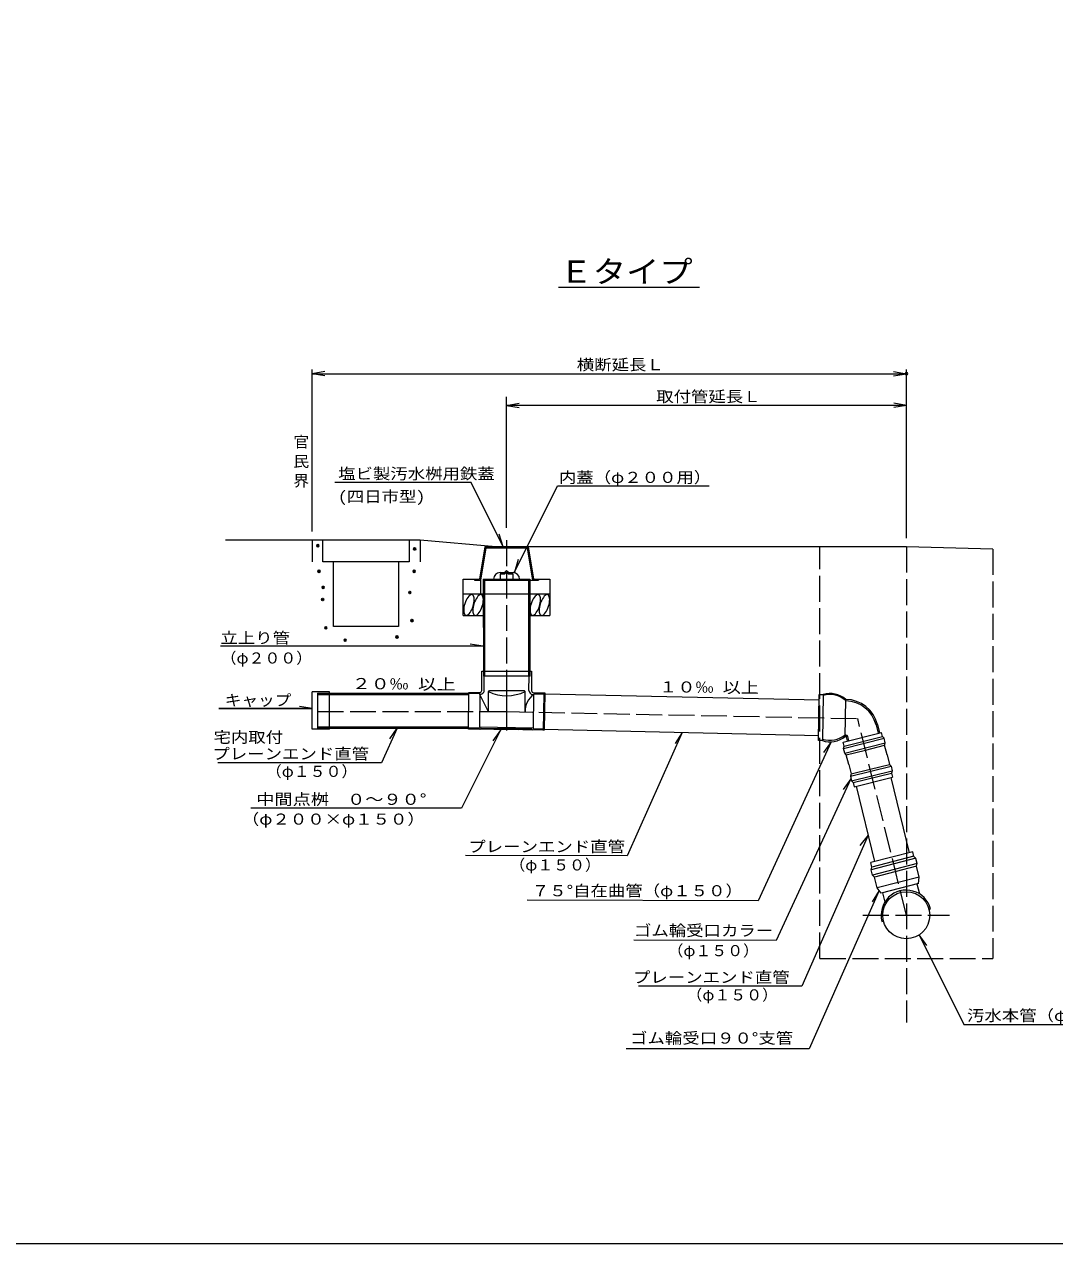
# Model space of a CAD drawing. Units: millimetres on the paper. Extents: x -390 to 406, y -282 to 282.
# Drawn here: x -152.2 to 86.1, y -282 to 0 of the extents above; entities that cross this region are included whole.
import ezdxf
from ezdxf.enums import TextEntityAlignment as Align

# ---------------------------------------------------------------- set-up
doc = ezdxf.new("R2010")
doc.units = ezdxf.units.MM
doc.header["$PDMODE"] = 32
doc.header["$PDSIZE"] = 0.5
doc.linetypes.add('DASHED', pattern=[7.5, 6, -1.5])
for name, color, linetype, lineweight in [('0-1__0-1_0', 7, 'Continuous', 18), ('0-2__0-2_レイヤ1', 7, 'Continuous', 18), ('0-3__0-3_レイヤ2', 7, 'Continuous', 18), ('0-4__0-4_レイヤ3', 7, 'Continuous', 18), ('0-5__0-5_レイヤ4', 7, 'Continuous', 18), ('1-D__2-0__1-0_', 7, 'Continuous', 18)]:
    doc.layers.add(name, color=color, linetype=linetype, lineweight=lineweight)
for name, color, linetype in [('0-8__0-9_レイヤ53', 7, 'Continuous'), ('0-A__0-B_レイヤ66', 7, 'Continuous'), ('0-B__0-C_レイヤ67', 7, 'Continuous'), ('0-C__0-D_レイヤ72', 7, 'Continuous'), ('1-2__1-4_レイヤ119', 7, 'Continuous'), ('1-4__1-6_レイヤ129', 7, 'Continuous'), ('1-6__1-8_レイヤ186', 7, 'Continuous'), ('1-7__1-9_レイヤ190', 7, 'Continuous'), ('1-9__1-C_レイヤ200', 7, 'Continuous'), ('1-B__1-E_レイヤ247', 7, 'Continuous'), ('2-0__0-2__2-0_', 7, 'Continuous')]:
    doc.layers.add(name, color=color, linetype=linetype)
doc.styles.add('ＭＳ ゴシック', font='')
doc.styles.get('ＭＳ ゴシック').set_extended_font_data('MS Gothic')

msp = doc.modelspace()

# ---------------------------------------------------------------- linework, layer by layer
at = {"layer": '0-2__0-2_レイヤ1'}
for p, q in [((-50.663, -136.692), (-46.063, -136.692)), ((-35.263, -136.692), (-30.663, -136.692)), ((-85.582, -158.246), (-88.582, -157.746)), ((-42.062, -163.216), (-43.851, -165.675)), ((-0.053, -163.785), (-1.683, -166.353)), ((45.558, -200.358), (43.929, -202.926))]:
    msp.add_line(p, q, dxfattribs=at)
for points in [[(-85.582, -158.246), (-107.215, -158.246), (-85.582, -158.246)], [(-42.062, -163.216), (-51.097, -181.285), (-99.821, -181.285)]]:
    msp.add_lwpolyline(points, dxfattribs=at)
at = {"layer": '0-3__0-3_レイヤ2'}
msp.add_lwpolyline([(-390.5, 282), (-390.5, -282), (405.5, -282), (405.5, 282)], close=True, dxfattribs=at)
at = {"layer": '0-4__0-4_レイヤ3'}
for p, q in [((-28.663, -60.801), (3.951, -60.801)), ((-85.663, -117.301), (-85.663, -79.801)), ((-82.663, -80.301), (-85.663, -80.801)), ((-85.663, -80.801), (51.837, -80.801)), ((-82.663, -81.301), (-85.663, -80.801)), ((48.837, -80.301), (51.837, -80.801)), ((48.837, -81.301), (51.837, -80.801)), ((51.837, -118.801), (51.837, -79.801)), ((-48.871, -105.997), (-80.371, -105.997)), ((-41.469, -120.801), (-48.871, -105.997)), ((-38.842, -126.709), (-28.842, -106.709)), ((-28.842, -106.709), (6.237, -106.709)), ((-41.469, -120.801), (-42.363, -117.895)), ((-63.163, -119.301), (-85.663, -119.301)), ((-85.663, -119.301), (-85.663, -124.301)), ((-83.163, -119.301), (-85.663, -119.301)), ((-83.163, -124.301), (-83.163, -119.301)), ((-63.163, -119.301), (-63.163, -124.301)), ((-60.663, -119.301), (-63.163, -119.301)), ((-43.163, -120.801), (-60.663, -119.301)), ((-60.663, -119.301), (-60.663, -124.301)), ((-45.663, -120.801), (-46.913, -128.301)), ((-45.447, -121.056), (-46.697, -128.556)), ((-45.663, -120.801), (-35.663, -120.801)), ((-45.447, -121.056), (-35.879, -121.056)), ((51.837, -120.801), (-43.163, -120.801)), ((-35.879, -121.056), (-34.629, -128.556)), ((-35.663, -120.801), (-34.413, -128.301)), ((71.837, -121.347), (51.837, -120.801)), ((-37.948, -123.803), (-38.842, -126.709)), ((-80.663, -124.301), (-83.163, -124.301)), ((-80.663, -139.301), (-80.663, -124.301)), ((-65.663, -124.301), (-80.663, -124.301)), ((-65.663, -124.301), (-65.663, -139.301)), ((-63.163, -124.301), (-65.663, -124.301)), ((-42.163, -126.801), (-41.163, -126.801)), ((-41.163, -126.801), (-40.663, -126.301)), ((-41.039, -127.101), (-40.663, -126.726)), ((-40.663, -126.301), (-40.163, -126.801)), ((-40.663, -126.726), (-40.287, -127.101)), ((-40.163, -126.801), (-39.163, -126.801)), ((-50.663, -136.692), (-50.663, -128.301)), ((-50.663, -128.301), (-46.913, -128.301)), ((-48.063, -128.301), (-48.063, -128.556)), ((-48.063, -128.556), (-46.697, -128.556)), ((-46.697, -128.556), (-46.697, -131.801)), ((-46.063, -128.301), (-46.014, -150.789)), ((-46.063, -128.301), (-35.263, -128.301)), ((-46.063, -128.556), (-35.263, -128.556)), ((-45.738, -128.556), (-45.738, -150.789)), ((-42.163, -127.101), (-42.163, -128.301)), ((-42.163, -127.101), (-41.039, -127.101)), ((-40.287, -127.101), (-39.163, -127.101)), ((-39.179, -127.101), (-39.179, -128.301)), ((-35.588, -128.556), (-35.588, -150.789)), ((-35.263, -128.301), (-35.263, -150.789)), ((-35.263, -128.556), (-33.263, -128.556)), ((-34.413, -128.301), (-30.663, -128.301)), ((-33.263, -128.301), (-33.263, -128.556)), ((-30.663, -128.301), (-30.663, -136.692)), ((-45.663, -131.801), (-50.663, -131.801)), ((-35.663, -131.801), (-45.663, -131.801)), ((-30.663, -131.801), (-35.663, -131.801)), ((-65.663, -139.301), (-80.663, -139.301)), ((-46.063, -143.826), (-49.063, -143.326)), ((-46.063, -143.826), (-106.859, -143.826)), ((-35.214, -150.789), (-46.014, -150.789)), ((-45.817, -154.073), (-45.809, -150.789)), ((-35.47, -154.073), (-35.462, -150.789)), ((-85.613, -163.035), (-85.613, -154.382)), ((-81.613, -154.382), (-85.613, -154.382)), ((-84.363, -154.682), (-49.363, -154.682)), ((-84.363, -154.682), (-84.363, -162.748)), ((-84.363, -154.957), (-49.363, -154.957)), ((-81.613, -163.035), (-81.613, -154.382)), ((-49.441, -162.978), (-49.36, -154.501)), ((-49.314, -154.732), (-49.363, -154.682)), ((-49.36, -154.501), (-46.921, -154.541)), ((-46.939, -154.81), (-49.314, -154.732)), ((-46.866, -154.886), (-46.909, -162.595)), ((-46.68, -154.97), (-46.843, -154.968)), ((-44.886, -158.858), (-46.843, -154.968)), ((-45.817, -154.073), (-45.817, -153.238)), ((-44.886, -154.401), (-44.886, -158.858)), ((-36.579, -154.149), (-44.636, -154.155)), ((-36.331, -154.528), (-36.329, -154.403)), ((-36.328, -159.029), (-36.331, -154.528)), ((-34.46, -162.883), (-34.344, -154.947)), ((-34.383, -154.578), (-31.814, -154.621)), ((-34.244, -154.849), (-31.867, -154.85)), ((-32.013, -154.85), (-32.181, -163.294)), ((-31.822, -154.62), (-31.966, -163.268)), ((-31.826, -154.854), (31.7, -156.241)), ((31.472, -165.634), (31.653, -154.976)), ((31.653, -154.976), (32.568, -154.991)), ((32.563, -154.991), (32.472, -160.321)), ((37.673, -164.7), (37.818, -156.121)), ((32.477, -160.321), (32.387, -165.65)), ((-81.613, -163.035), (-85.613, -163.035)), ((-84.363, -162.473), (-49.436, -162.473)), ((-84.363, -162.748), (-49.363, -162.748)), ((-46.816, -163.021), (-49.441, -162.978)), ((-49.387, -162.748), (-49.438, -162.797)), ((-47.011, -162.749), (-49.387, -162.748)), ((-34.453, -162.749), (-46.907, -162.542)), ((-31.966, -163.268), (-46.816, -163.021)), ((-38.087, -162.967), (-46.568, -162.826)), ((-37.84, -163.171), (-43.589, -163.075)), ((-43.554, -162.926), (-43.556, -163.076)), ((-43.387, -162.928), (-43.389, -163.078)), ((-34.832, -163.021), (-40.663, -162.924)), ((-38.037, -163.017), (-38.04, -163.167)), ((-37.837, -163.021), (-37.84, -163.171)), ((-32.012, -163.037), (-34.387, -162.959)), ((-31.963, -163.088), (-32.012, -163.037)), ((-32.012, -163.037), (31.559, -164.49)), ((44.8, -162.009), (45.29, -163.97)), ((45.12, -161.929), (45.61, -163.89)), ((-0.053, -163.785), (-12.752, -192.294)), ((32.387, -165.65), (31.472, -165.634)), ((34.405, -165.934), (32.616, -168.394)), ((37.196, -165.988), (46.057, -163.779)), ((37.43, -166.927), (37.196, -165.988)), ((37.288, -167.461), (46.666, -165.123)), ((37.43, -166.927), (46.291, -164.718)), ((37.558, -168.541), (46.936, -166.203)), ((37.816, -164.702), (37.673, -164.7)), ((37.822, -164.363), (37.679, -164.361)), ((38.186, -165.741), (37.954, -164.812)), ((38.515, -165.659), (38.283, -164.73)), ((37.288, -167.461), (37.43, -166.927)), ((37.558, -168.541), (37.288, -167.461)), ((37.933, -168.946), (37.558, -168.541)), ((37.933, -168.946), (42.349, -167.845)), ((38.484, -171.154), (37.933, -168.946)), ((42.349, -167.845), (46.794, -166.737)), ((47.345, -168.944), (46.794, -166.737)), ((-69.618, -170.793), (-107.448, -170.793)), ((38.484, -171.154), (39.034, -173.361)), ((38.893, -173.895), (48.27, -171.557)), ((43.45, -172.26), (47.895, -171.152)), ((39.004, -174.471), (21.667, -211.898)), ((39.004, -174.471), (37.215, -176.931)), ((39.034, -173.361), (38.893, -173.895)), ((39.034, -173.361), (43.45, -172.26)), ((39.162, -174.975), (48.54, -172.637)), ((39.537, -175.38), (48.398, -173.171)), ((39.771, -176.32), (48.633, -174.11)), ((48.19, -174.221), (52.473, -191.58)), ((39.537, -175.38), (39.771, -176.32)), ((40.185, -176.216), (44.484, -193.632)), ((42.978, -187.529), (41.061, -189.923)), ((53.278, -191.37), (43.572, -193.884)), ((53.555, -192.435), (53.278, -191.37)), ((-12.752, -192.294), (-50.154, -192.197)), ((43.845, -194.935), (43.568, -193.87)), ((53.977, -192.881), (43.694, -195.557)), ((53.552, -192.423), (43.841, -194.951)), ((54.302, -194.104), (44.021, -196.779)), ((54.151, -194.723), (54.305, -194.115)), ((43.691, -195.543), (43.845, -194.935)), ((44.009, -196.767), (43.691, -195.543)), ((44.441, -197.224), (44.009, -196.767)), ((45.092, -199.725), (44.441, -197.224)), ((54.154, -194.71), (44.444, -197.237)), ((54.799, -197.214), (45.101, -199.738)), ((45.97, -200.917), (45.092, -199.725)), ((54.617, -198.682), (45.97, -200.917)), ((54.249, -198.777), (54.821, -201.095)), ((45.558, -200.358), (29.307, -236.981)), ((46.264, -200.841), (46.809, -203.051)), ((57.058, -204.689), (57.41, -204.599)), ((46.16, -207.493), (46.512, -207.403)), ((54.743, -210.614), (65.094, -231.317)), ((56.532, -213.074), (54.743, -210.614)), ((21.667, -211.898), (-11.185, -211.792)), ((65.094, -231.317), (106.682, -231.317)), ((29.307, -236.981), (-13.022, -236.978))]:
    msp.add_line(p, q, dxfattribs=at)
at = {"layer": '0-4__0-4_レイヤ3', "color": 1}
for p, q in [((-40.663, -116.461), (-40.663, -86.164)), ((-40.663, -88.128), (-37.709, -87.607)), ((51.837, -88.128), (-40.663, -88.128)), ((-40.663, -88.128), (-37.709, -88.649)), ((51.837, -88.128), (48.883, -87.607)), ((51.837, -88.128), (48.883, -88.649))]:
    msp.add_line(p, q, dxfattribs=at)
at = {"layer": '0-4__0-4_レイヤ3', "linetype": 'DASHED'}
for p, q in [((-40.663, -119.301), (-40.663, -160.023)), ((31.837, -216.023), (31.837, -120.801)), ((51.837, -120.801), (51.837, -230.867)), ((71.837, -121.347), (71.837, -216.023)), ((-84.363, -158.942), (-39.363, -158.942)), ((-40.663, -158.942), (40.555, -160.566)), ((51.837, -206.044), (40.555, -160.566)), ((41.784, -206.044), (61.784, -206.044)), ((31.837, -216.023), (71.837, -216.023))]:
    msp.add_line(p, q, dxfattribs=at)
at = {"layer": '0-4__0-4_レイヤ3'}
for points in [[(-85.663, -119.301), (-90.663, -119.301), (-105.663, -119.301)], [(-46.413, -154.05), (-46.364, -149.576), (-34.864, -149.575), (-34.864, -154.07)], [(-67.687, -165.279), (-66.001, -162.748), (-69.618, -170.793)], [(34.405, -165.934), (17.561, -202.717), (-35.894, -202.587)], [(46.794, -166.737), (46.936, -166.203), (46.666, -165.123), (46.291, -164.718), (46.057, -163.779)], [(47.345, -168.944), (47.895, -171.152), (48.27, -171.557), (48.54, -172.637), (48.398, -173.171), (48.633, -174.11)], [(38.893, -173.895), (39.162, -174.975), (39.537, -175.38)], [(42.978, -187.529), (27.676, -222.484), (-10.154, -222.484)], [(54.305, -194.115), (53.986, -192.891), (53.555, -192.435)], [(54.616, -198.694), (54.802, -197.225), (54.151, -194.723)]]:
    msp.add_lwpolyline(points, dxfattribs=at)
msp.add_circle((51.784, -206.044), 5.445, dxfattribs=at)
for centre, radius, start, end in [((-42.163, -128.301), 1.5, 90, 179.99998), ((-39.163, -128.301), 1.5, 0, 90), ((-46.941, -154.885), 0.075, 359.04694, 88.13029), ((-46.913, -154.041), 0.5, 269.04694, 359.04694), ((-46.842, -154.943), 0.025, 179.04694, 269.04694), ((-46.733, -154.221), 0.75, 269.04694, 300.75022), ((-46.988, -153.791), 1.25, 300.75022, 327.34367), ((-46.567, -154.061), 0.75, 327.34367, 359.04694), ((-44.636, -154.405), 0.25, 90.04694, 179.04491), ((-40.61, -145.561), 9.717, 244.05324, 295.99513), ((-36.579, -154.399), 0.25, 359.04694, 90.04694), ((-31.732, -158.76), 4.604, 124.57536, 183.34785), ((-34.72, -154.086), 0.75, 179.04694, 210.75022), ((-34.29, -153.83), 1.25, 210.75022, 237.34367), ((-34.56, -154.251), 0.75, 237.34367, 286.68322), ((-34.364, -154.078), 0.5, 179.04694, 269.04694), ((34.162, -160.349), 5.356, 47.40678, 107.41927), ((34.162, -160.349), 5.59, 49.15094, 106.56971), ((37.685, -163.783), 7.333, 14, 89), ((37.685, -163.783), 7.663, 14, 89), ((-47.011, -162.674), 0.075, 269.9636, 359.04694), ((-46.91, -162.62), 0.025, 89.04694, 179.04694), ((-46.815, -162.921), 0.1, 269.04694, 347.50999), ((-46.571, -162.976), 0.15, 89.04694, 167.50999), ((-43.604, -162.925), 0.05, 359.04694, 89.04694), ((-43.337, -162.929), 0.05, 89.04694, 179.04694), ((-38.087, -163.017), 0.05, 359.04694, 89.04694), ((-37.787, -163.022), 0.05, 89.04694, 179.04694), ((-34.834, -163.171), 0.15, 10.58391, 89.04696), ((-34.589, -163.125), 0.1, 190.5839, 269.04694), ((-34.385, -162.884), 0.075, 179.04694, 268.13029), ((34.162, -160.349), 5.59, 251.48271, 308.90149), ((34.021, -159.623), 5.953, 254.12122, 307.91598), ((37.813, -164.847), 0.145, 14, 89), ((37.813, -164.847), 0.484, 14, 89), ((51.785, -206.046), 5.808, 14.4267, 194.4267)]:
    msp.add_arc(centre, radius, start, end, dxfattribs=at)
at = {"layer": '0-5__0-5_レイヤ4'}
for points in [[(-48.615, -131.909), (-48.792, -131.893), (-48.987, -131.95), (-49.193, -132.078), (-49.404, -132.274), (-49.614, -132.531), (-49.816, -132.842), (-50.005, -133.196), (-50.174, -133.584), (-50.319, -133.994), (-50.435, -134.412), (-50.518, -134.828), (-50.566, -135.226), (-50.578, -135.597), (-50.553, -135.928), (-50.492, -136.209), (-50.396, -136.432), (-50.269, -136.59), (-50.115, -136.679), (-49.938, -136.695), (-49.744, -136.637), (-49.538, -136.509), (-49.327, -136.314), (-49.116, -136.057), (-48.914, -135.746), (-48.725, -135.391), (-48.556, -135.003), (-48.411, -134.594), (-48.296, -134.175), (-48.212, -133.76), (-48.164, -133.361), (-48.152, -132.991), (-48.178, -132.66), (-48.239, -132.378), (-48.334, -132.155), (-48.461, -131.997)], [(-46.49, -131.909), (-46.667, -131.893), (-46.862, -131.95), (-47.068, -132.078), (-47.279, -132.274), (-47.489, -132.531), (-47.691, -132.842), (-47.88, -133.196), (-48.049, -133.584), (-48.194, -133.994), (-48.31, -134.412), (-48.393, -134.828), (-48.441, -135.226), (-48.453, -135.597), (-48.428, -135.928), (-48.367, -136.209), (-48.271, -136.432), (-48.144, -136.59), (-47.99, -136.679), (-47.813, -136.695), (-47.619, -136.637), (-47.413, -136.509), (-47.202, -136.314), (-46.992, -136.057), (-46.789, -135.746), (-46.6, -135.391), (-46.431, -135.003), (-46.286, -134.594), (-46.171, -134.175), (-46.087, -133.76), (-46.039, -133.361), (-46.027, -132.991), (-46.053, -132.66), (-46.114, -132.378), (-46.209, -132.155), (-46.336, -131.997)], [(-33.273, -131.909), (-33.45, -131.893), (-33.644, -131.95), (-33.85, -132.078), (-34.061, -132.274), (-34.271, -132.531), (-34.474, -132.842), (-34.663, -133.196), (-34.832, -133.584), (-34.977, -133.994), (-35.092, -134.412), (-35.176, -134.828), (-35.224, -135.226), (-35.236, -135.597), (-35.21, -135.928), (-35.149, -136.209), (-35.054, -136.432), (-34.927, -136.59), (-34.773, -136.679), (-34.596, -136.695), (-34.401, -136.637), (-34.195, -136.509), (-33.984, -136.314), (-33.774, -136.057), (-33.572, -135.746), (-33.383, -135.391), (-33.213, -135.003), (-33.069, -134.594), (-32.953, -134.175), (-32.87, -133.76), (-32.822, -133.361), (-32.81, -132.991), (-32.835, -132.66), (-32.896, -132.378), (-32.992, -132.155), (-33.118, -131.997)], [(-31.148, -131.909), (-31.325, -131.893), (-31.519, -131.95), (-31.725, -132.078), (-31.936, -132.274), (-32.146, -132.531), (-32.349, -132.842), (-32.538, -133.196), (-32.707, -133.584), (-32.852, -133.994), (-32.967, -134.412), (-33.051, -134.828), (-33.099, -135.226), (-33.111, -135.597), (-33.085, -135.928), (-33.024, -136.209), (-32.929, -136.432), (-32.802, -136.59), (-32.648, -136.679), (-32.471, -136.695), (-32.276, -136.637), (-32.07, -136.509), (-31.859, -136.314), (-31.649, -136.057), (-31.447, -135.746), (-31.258, -135.391), (-31.089, -135.003), (-30.944, -134.594), (-30.828, -134.175), (-30.745, -133.76), (-30.697, -133.361), (-30.685, -132.991), (-30.71, -132.66), (-30.771, -132.378), (-30.867, -132.155), (-30.994, -131.997)]]:
    msp.add_lwpolyline(points, close=True, dxfattribs=at)
at = {"layer": '0-8__0-9_レイヤ53'}
msp.add_point((-62.54, -137.894), dxfattribs=at)
at = {"layer": '0-A__0-B_レイヤ66'}
for p in [(-84.059, -126.516), (-62.045, -126.516)]:
    msp.add_point(p, dxfattribs=at)
at = {"layer": '0-B__0-C_レイヤ67'}
msp.add_point((-63.034, -131.412), dxfattribs=at)
at = {"layer": '0-C__0-D_レイヤ72'}
msp.add_point((-84.307, -120.579), dxfattribs=at)
at = {"layer": '1-2__1-4_レイヤ119'}
msp.add_point((-77.999, -142.419), dxfattribs=at)
at = {"layer": '1-4__1-6_レイヤ129'}
msp.add_point((-83.194, -133.02), dxfattribs=at)
at = {"layer": '1-6__1-8_レイヤ186'}
msp.add_point((-82.452, -139.574), dxfattribs=at)
at = {"layer": '1-7__1-9_レイヤ190'}
msp.add_point((-83.07, -130.226), dxfattribs=at)
at = {"layer": '1-9__1-C_レイヤ200'}
msp.add_point((-61.921, -121.321), dxfattribs=at)
at = {"layer": '1-B__1-E_レイヤ247'}
msp.add_point((-66.003, -141.677), dxfattribs=at)
at = {"layer": '1-D__2-0__1-0_', "linetype": 'DASHED'}
msp.add_line((-40.663, -151.836), (-40.663, -163.3), dxfattribs=at)
at = {"layer": '1-D__2-0__1-0_'}
msp.add_line((-31.867, -154.85), (-31.817, -154.801), dxfattribs=at)
for centre, radius, start, end in [((-34.344, -154.922), 0.025, 269.04694, 359.04694), ((-34.244, -154.924), 0.075, 89.9636, 179.04694)]:
    msp.add_arc(centre, radius, start, end, dxfattribs=at)
at = {"layer": '2-0__0-2__2-0_'}
msp.add_point((51.837, -80.801), dxfattribs=at)

# ---------------------------------------------------------------- texts
at = {"layer": '0-1__0-1_0', "style": 'ＭＳ ゴシック', "width": 1.15}
for s, p in [('塩ビ製汚水桝用鉄蓋', (-79.621, -105.963)), ('(四日市型)', (-79.621, -111.268))]:
    msp.add_text(s, height=2.566, dxfattribs=at).set_placement(p, align=Align.BOTTOM_LEFT)
at = {"layer": '0-2__0-2_レイヤ1', "style": 'ＭＳ ゴシック', "width": 1.1}
msp.add_text('キャップ', height=2.566, dxfattribs=at).set_placement((-105.846, -158.363), align=Align.BOTTOM_LEFT)
at = {"layer": '0-4__0-4_レイヤ3', "style": 'ＭＳ ゴシック'}
for s, height, width, p in [('Ｅタイプ', 5.132, 1.1, (-28.416, -61.294)), ('横断延長Ｌ', 2.566, 1.15, (-24.413, -80.768)), ('官', 2.566, 1.05, (-89.992, -98.62)), ('民', 2.566, 1.05, (-89.992, -103.114)), ('界', 2.566, 1.05, (-89.992, -107.628)), ('内蓋（φ２００用）', 2.566, 1.15, (-28.564, -106.821)), ('立上り管', 2.566, 1.15, (-106.853, -143.944)), ('（φ２００）', 2.566, 1.05, (-106.802, -148.603)), ('宅内取付', 2.566, 1.15, (-108.449, -166.919)), ('プレーンエンド直管', 2.566, 1.15, (-108.7, -170.76)), ('（φ１５０）', 2.566, 1.05, (-96.336, -174.826)), ('プレーンエンド直管', 2.566, 1.15, (-49.5, -192.225)), ('（φ１５０）', 2.566, 1.05, (-40.005, -196.466)), ('ゴム輪受口カラー', 2.566, 1.15, (-11.185, -211.638)), ('（φ１５０）', 2.566, 1.05, (-3.433, -216.288)), ('プレーンエンド直管', 2.566, 1.15, (-11.406, -222.451)), ('（φ１５０）', 2.566, 1.05, (0.958, -226.517)), ('汚水本管（φ２００）', 2.566, 1.15, (65.844, -231.283)), ('ゴム輪受口９０°支管', 2.566, 1.15, (-12.092, -236.515))]:
    msp.add_text(s, height=height, dxfattribs=dict(at, width=width)).set_placement(p, align=Align.BOTTOM_LEFT)
at = {"layer": '0-4__0-4_レイヤ3', "color": 1, "style": 'ＭＳ ゴシック', "width": 1.15}
msp.add_text('取付管延長Ｌ', height=2.566, dxfattribs=at).set_placement((-6.045, -88.128), align=Align.BOTTOM_LEFT)
at = {"layer": '0-5__0-5_レイヤ4', "style": 'ＭＳ ゴシック'}
for s, width, p in [('２０‰ 以上', 1.25, (-76.461, -154.498)), ('１０‰ 以上', 1.2, (-5.371, -155.254))]:
    msp.add_text(s, height=2.566, rotation=359.5, dxfattribs=dict(at, width=width)).set_placement(p, align=Align.BOTTOM_LEFT)
at = {"layer": '0-5__0-5_レイヤ4', "style": 'ＭＳ ゴシック', "width": 1.15}
msp.add_text('７５°自在曲管（φ１５０）', height=2.566, dxfattribs=at).set_placement((-34.808, -202.433), align=Align.BOTTOM_LEFT)
at = {"layer": '1-D__2-0__1-0_', "color": 1, "style": 'ＭＳ ゴシック', "width": 1.2}
msp.add_text('中間点桝\u3000０～９０°', height=2.566, dxfattribs=at).set_placement((-98.539, -181.285), align=Align.BOTTOM_LEFT)
at = {"layer": '1-D__2-0__1-0_', "style": 'ＭＳ ゴシック', "width": 1.15}
msp.add_text('（φ２００×φ１５０）', height=2.566, dxfattribs=at).set_placement((-101.891, -185.866), align=Align.BOTTOM_LEFT)

doc.saveas('drawing.dxf')
